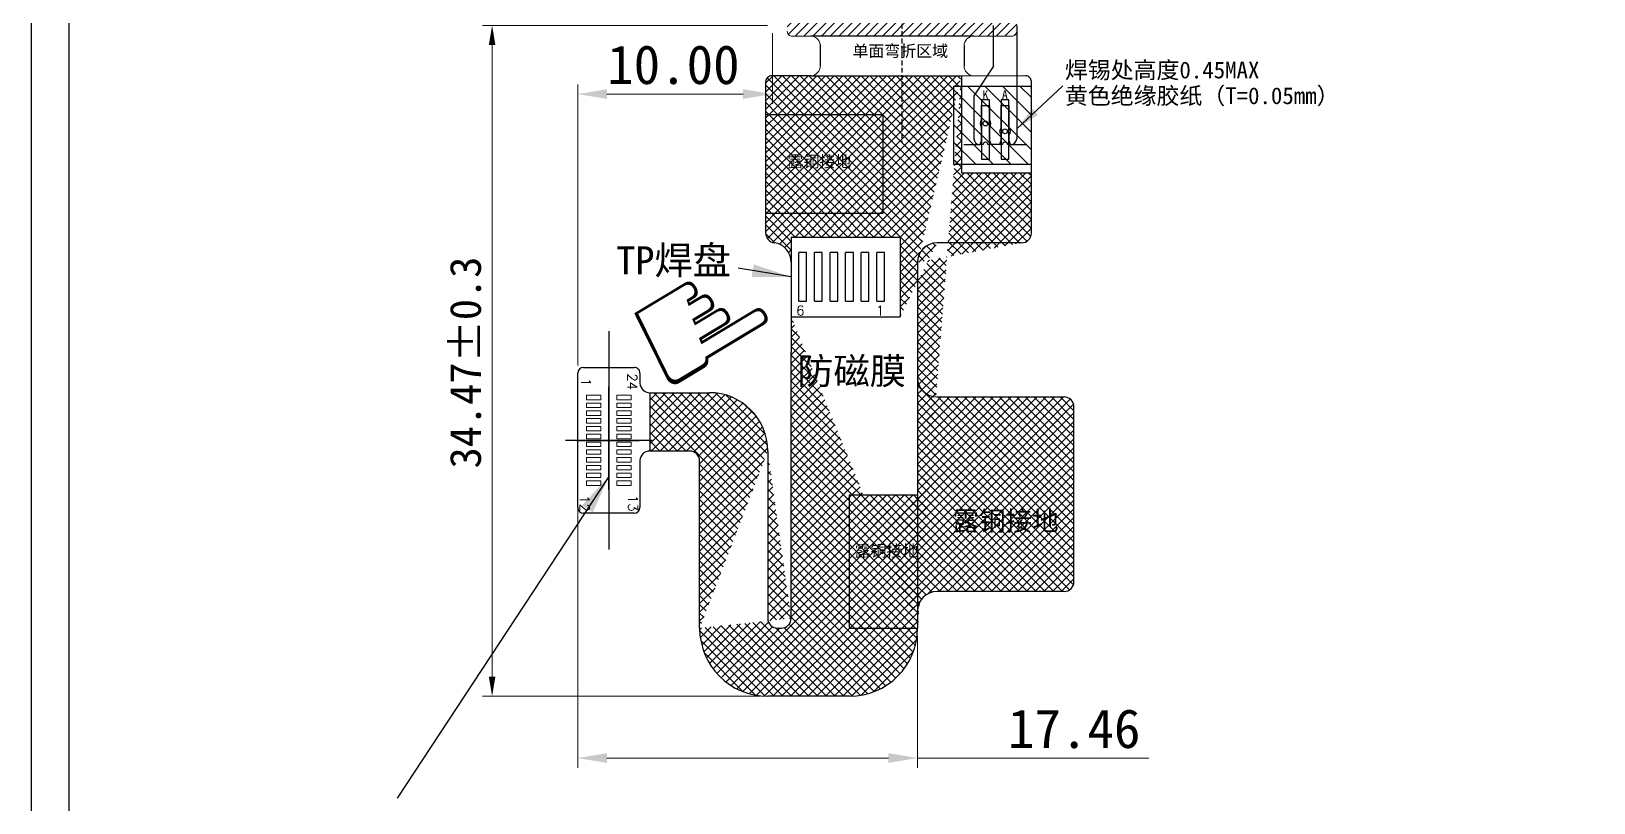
# Model space of a CAD drawing. Header units: millimetres. Extents: x 784 to 1591, y 435 to 646.
# Drawn here: x 1042.7 to 1123, y 489.9 to 529.6 of the extents above; entities that cross this region are included whole.
import ezdxf

# ---------------------------------------------------------------- set-up
doc = ezdxf.new("R2010")
doc.units = ezdxf.units.MM
doc.linetypes.add('CENTER', pattern=[50.800000000000004, 31.75, -6.349999999999999, 6.349999999999999, -6.349999999999999])
doc.linetypes.add('DASHED2', pattern=[0.375, 0.25, -0.125])
for name, color, linetype in [('dim', 3, 'Continuous'), ('DWG', 7, 'Continuous'), ('FPC', 33, 'Continuous'), ('FPC-LED', 30, 'Continuous'), ('FPC-O正面白油层', 7, 'Continuous'), ('FRAME', 154, 'Continuous')]:
    doc.layers.add(name, color=color, linetype=linetype)
doc.styles.get("Standard").update_dxf_attribs({"font": 'txt', "bigfont": 'gbcbig.shx'})
doc.styles.add('宋', font='', dxfattribs={"height": 2})
doc.styles.add('宋体', font='')
doc.styles.add('工程', font='gbenor.shx', dxfattribs={"width": 1.25, "bigfont": 'gbcbig.shx'})
doc.styles.get('宋').set_extended_font_data('SimSun')
doc.styles.get('宋体').set_extended_font_data('SimSun')
doc.dimstyles.get("Standard").update_dxf_attribs({"dimtxt": 0.18, "dimasz": 0.18, "dimexe": 0.18, "dimexo": 0.0625, "dimgap": 0.09, "dimtad": 0, "dimzin": 0, "dimdsep": 46, "dimtxsty": 'Standard', "dimcen": 0, "dimadec": 0, "dimazin": 0, "dimtfac": 1, "dimtofl": 0, "dimtmove": 0, "dimatfit": 3, "dimfxl": 1, "dimtolj": 1, "dimtzin": 0, "dimarcsym": 0})
doc.dimstyles.new('标准', dxfattribs={"dimtxt": 2, "dimasz": 1.8, "dimexe": 0.5, "dimexo": 0.4, "dimgap": 0.1, "dimtad": 1, "dimzin": 1, "dimdsep": 46, "dimtxsty": '工程', "dimblk": 'CLOSEDBLANK', "dimcen": 0.09, "dimclrd": 3, "dimclre": 3, "dimclrt": 3, "dimadec": 0, "dimazin": 0, "dimtfac": 1, "dimtofl": 0, "dimtmove": 0, "dimatfit": 3, "dimldrblk": 'CLOSEDBLANK', "dimfxl": 1, "dimtolj": 1, "dimlwd": 0, "dimlwe": 0, "dimarcsym": 0})
pattern_1 = [(45, (-17.00780998992059, -5.199992110121798), (-0.2245064030267288, 0.2245064030267289), []), (135, (-17.00780998992059, -5.199992110121798), (-0.2245064030267289, -0.2245064030267288), [])]

# ---------------------------------------------------------------- blocks, each defined once
blk = doc.blocks.new('*D177')
at = {"color": 7, "lineweight": 0, "transparency": 16777216}
for p, q in [((1080.5224816526, 529.8950078898782), (1065.873799052694, 529.8950078898782)), ((1066.373799052694, 528.8950078898782), (1066.373799052694, 496.4213500551656)), ((1080.134757604983, 495.4213500551656), (1065.873799052694, 495.4213500551656))]:
    blk.add_line(p, q, dxfattribs=at)
at = {"color": 7, "transparency": 16777216}
for points in [[(1066.207132386027, 528.8950078898782), (1066.540465719361, 528.8950078898782), (1066.373799052694, 529.8950078898782)], [(1066.207132386027, 496.4213500551656), (1066.540465719361, 496.4213500551656), (1066.373799052694, 495.4213500551656)]]:
    blk.add_solid(points, dxfattribs=at)
at = {"layer": 'Defpoints', "color": 0, "transparency": 16777216}
for p in [(1080.9224816526, 529.8950078898782), (1066.373799052694, 495.4213500551656), (1080.534757604983, 495.4213500551656)]:
    blk.add_point(p, dxfattribs=at)
at = {"color": 7, "transparency": 16777216, "insert": (1065.011229220292, 512.5707962395214), "char_height": 1.6, "attachment_point": 5, "rotation": 90, "style": '宋体'}
blk.add_mtext('\\A1;34.47%%P0.3', dxfattribs=at)
blk = doc.blocks.new('_ClosedBlank')
at = {"color": 0, "linetype": 'ByBlock', "lineweight": -2}
for p, q in [((-1, 0.1666666666666666), (0, 0)), ((-1, 0.1666666666666666), (-1, -0.1666666666666666)), ((0, 0), (-1, -0.1666666666666666))]:
    blk.add_line(p, q, dxfattribs=at)
blk = doc.blocks.new('f')
h = blk.add_hatch()
h.set_pattern_fill('ANSI31', color=2, scale=0.2, style=0)
h.set_pattern_definition([(45, (236.848330960669, 0), (-0.4490128060534576, 0.4490128060534577), [])])
h.paths.add_polyline_path([(485.9467499625166, 191.7858586389511), (481.9467499625167, 191.785858638951), (481.9467499625166, 187.785858638951), (485.9467499625166, 187.785858638951)])
at = {"color": 2}
for p, q in [((481.9467499625166, 191.785858638951), (485.9467499625166, 191.785858638951)), ((481.9467499625166, 187.785858638951), (481.9467499625167, 191.785858638951)), ((485.9467499625166, 191.785858638951), (485.9467499625166, 187.785858638951)), ((485.9467499625166, 187.785858638951), (481.9467499625166, 187.785858638951))]:
    blk.add_line(p, q, dxfattribs=at)
blk = doc.blocks.new('*D192')
at = {"color": 7, "lineweight": 0, "transparency": 16777216}
for p, q in [((1070.77108782792, 506.6213205044277), (1070.77108782792, 491.744680197633)), ((1088.2347576046, 498.5213205043077), (1088.2347576046, 491.744680197633)), ((1072.27108782792, 492.244680197633), (1086.7347576046, 492.244680197633)), ((1088.2347576046, 492.244680197633), (1100.12162911298, 492.244680197633))]:
    blk.add_line(p, q, dxfattribs=at)
at = {"color": 7, "transparency": 16777216}
for points in [[(1072.27108782792, 492.494680197633), (1072.27108782792, 491.994680197633), (1070.77108782792, 492.244680197633)], [(1086.7347576046, 492.494680197633), (1086.7347576046, 491.994680197633), (1088.2347576046, 492.244680197633)]]:
    blk.add_solid(points, dxfattribs=at)
at = {"layer": 'Defpoints', "color": 0, "transparency": 16777216}
for p in [(1070.77108782792, 507.0213205044276), (1088.2347576046, 498.9213205043077), (1088.2347576046, 492.244680197633)]:
    blk.add_point(p, dxfattribs=at)
at = {"color": 7, "transparency": 16777216, "insert": (1096.280846990075, 493.744680197633), "char_height": 2, "attachment_point": 5, "style": '宋体'}
blk.add_mtext('\\A1;17.46', dxfattribs=at)
blk = doc.blocks.new('*D193')
at = {"color": 7, "lineweight": 0, "transparency": 16777216}
for p, q in [((1080.772012232151, 529.4950078898783), (1080.772012232151, 525.8661614057341)), ((1070.771088263529, 512.4213206426563), (1070.771088263529, 526.8661614057341)), ((1072.271088263529, 526.3661614057341), (1079.272012232151, 526.3661614057341))]:
    blk.add_line(p, q, dxfattribs=at)
at = {"color": 7, "transparency": 16777216}
for points in [[(1072.271088263529, 526.6161614057341), (1072.271088263529, 526.1161614057341), (1070.771088263529, 526.3661614057341)], [(1079.272012232151, 526.6161614057341), (1079.272012232151, 526.1161614057341), (1080.772012232151, 526.3661614057341)]]:
    blk.add_solid(points, dxfattribs=at)
at = {"layer": 'Defpoints', "color": 0, "transparency": 16777216}
for p in [(1080.772012232151, 529.8950078898782), (1080.772012232151, 526.3661614057341), (1070.771088263529, 512.0213206426563)]:
    blk.add_point(p, dxfattribs=at)
at = {"color": 7, "transparency": 16777216, "insert": (1075.687377303685, 527.8661614057341), "char_height": 2, "attachment_point": 5, "style": '宋体'}
blk.add_mtext('\\A1;10.00', dxfattribs=at)
blk = doc.blocks.new('24PP')
at = {"color": 1, "linetype": 'CENTER'}
for p, q in [((2882.854864394058, 144.1088569521853), (2882.854864394058, 132.883562968108)), ((2885.077635341584, 138.4962099601462), (2880.632093446533, 138.4962099601462))]:
    blk.add_line(p, q, dxfattribs=at)
at = {"layer": 'FPC', "color": 4, "linetype": 'Continuous', "lineweight": 5}
for p, q in [((2881.714864394058, 140.8112099601458), (2882.444864394058, 140.8112099601462)), ((2881.714864394058, 140.5812099601462), (2881.714864394058, 140.8112099601458)), ((2882.444864394058, 140.5812099601462), (2881.714864394058, 140.5812099601462)), ((2882.444864394058, 140.8112099601462), (2882.444864394058, 140.5812099601462)), ((2883.994864394058, 140.8112099601462), (2883.264864394057, 140.8112099601462)), ((2883.264864394057, 140.8112099601462), (2883.264864394057, 140.5812099601462)), ((2883.264864394057, 140.5812099601462), (2883.994864394058, 140.5812099601462)), ((2883.994864394058, 140.5812099601462), (2883.994864394058, 140.8112099601462)), ((2881.714864394058, 140.4112099601462), (2882.444864394058, 140.4112099601462)), ((2881.714864394058, 140.1812099601466), (2881.714864394058, 140.4112099601462)), ((2882.444864394058, 140.1812099601466), (2881.714864394058, 140.1812099601466)), ((2881.714864394058, 140.0112099601465), (2882.444864394058, 140.0112099601465)), ((2881.714864394058, 139.781209960147), (2881.714864394058, 140.0112099601465)), ((2882.444864394058, 139.781209960147), (2881.714864394058, 139.781209960147)), ((2882.444864394058, 140.4112099601462), (2882.444864394058, 140.1812099601466)), ((2882.444864394058, 140.0112099601465), (2882.444864394058, 139.781209960147)), ((2883.994864394058, 140.4112099601462), (2883.264864394057, 140.4112099601462)), ((2883.264864394057, 140.4112099601462), (2883.264864394057, 140.1812099601466)), ((2883.264864394057, 140.1812099601466), (2883.994864394058, 140.1812099601466)), ((2883.994864394058, 140.0112099601465), (2883.264864394058, 140.0112099601465)), ((2883.264864394058, 140.0112099601465), (2883.264864394058, 139.781209960147)), ((2883.264864394058, 139.781209960147), (2883.994864394058, 139.781209960147)), ((2883.994864394058, 140.1812099601466), (2883.994864394058, 140.4112099601462)), ((2883.994864394058, 139.781209960147), (2883.994864394058, 140.0112099601465)), ((2881.714864394058, 139.6112099601469), (2882.444864394058, 139.6112099601469)), ((2881.714864394058, 139.3812099601473), (2881.714864394058, 139.6112099601469)), ((2882.444864394058, 139.3812099601473), (2881.714864394058, 139.3812099601473)), ((2881.714864394058, 138.9812099601459), (2881.714864394058, 139.2112099601472)), ((2881.714864394058, 139.2112099601472), (2882.444864394058, 139.2112099601477)), ((2882.444864394058, 138.9812099601463), (2881.714864394058, 138.9812099601459)), ((2882.444864394058, 139.6112099601469), (2882.444864394058, 139.3812099601473)), ((2882.444864394058, 139.2112099601477), (2882.444864394058, 138.9812099601463)), ((2883.994864394058, 139.6112099601469), (2883.264864394058, 139.6112099601469)), ((2883.264864394058, 139.6112099601469), (2883.264864394058, 139.3812099601473)), ((2883.264864394058, 139.3812099601473), (2883.994864394058, 139.3812099601473)), ((2883.994864394058, 139.2112099601477), (2883.264864394058, 139.2112099601477)), ((2883.264864394058, 139.2112099601477), (2883.264864394058, 138.9812099601463)), ((2883.264864394058, 138.9812099601463), (2883.994864394058, 138.9812099601463)), ((2883.994864394058, 139.3812099601473), (2883.994864394058, 139.6112099601469)), ((2883.994864394058, 138.9812099601463), (2883.994864394058, 139.2112099601477)), ((2881.714864394058, 138.5812099601462), (2881.714864394058, 138.8112099601458)), ((2881.714864394058, 138.8112099601458), (2882.444864394058, 138.8112099601462)), ((2882.444864394058, 138.5812099601467), (2881.714864394058, 138.5812099601462)), ((2881.714864394058, 138.1812099601466), (2881.714864394058, 138.4112099601462)), ((2881.714864394058, 138.4112099601462), (2882.444864394058, 138.4112099601462)), ((2882.444864394058, 138.1812099601466), (2881.714864394058, 138.1812099601466)), ((2882.444864394058, 138.8112099601462), (2882.444864394058, 138.5812099601467)), ((2882.444864394058, 138.4112099601462), (2882.444864394058, 138.1812099601466)), ((2883.994864394058, 138.8112099601462), (2883.264864394058, 138.8112099601462)), ((2883.264864394058, 138.8112099601462), (2883.264864394058, 138.5812099601467)), ((2883.264864394058, 138.5812099601467), (2883.994864394058, 138.5812099601467)), ((2883.994864394058, 138.4112099601462), (2883.264864394058, 138.4112099601462)), ((2883.264864394058, 138.4112099601462), (2883.264864394058, 138.1812099601466)), ((2883.264864394058, 138.1812099601466), (2883.994864394058, 138.1812099601466)), ((2883.994864394058, 138.5812099601467), (2883.994864394058, 138.8112099601462)), ((2883.994864394058, 138.1812099601466), (2883.994864394058, 138.4112099601462)), ((2881.714864394058, 137.781209960147), (2881.714864394058, 138.0112099601465)), ((2881.714864394058, 138.0112099601465), (2882.444864394058, 138.0112099601465)), ((2882.444864394058, 137.781209960147), (2881.714864394058, 137.781209960147)), ((2881.714864394058, 137.3812099601473), (2881.714864394058, 137.6112099601469)), ((2881.714864394058, 137.6112099601469), (2882.444864394058, 137.6112099601469)), ((2882.444864394058, 137.3812099601473), (2881.714864394058, 137.3812099601473)), ((2882.444864394058, 138.0112099601465), (2882.444864394058, 137.781209960147)), ((2882.444864394058, 137.6112099601469), (2882.444864394058, 137.3812099601473)), ((2883.994864394058, 138.0112099601465), (2883.264864394058, 138.0112099601465)), ((2883.264864394058, 138.0112099601465), (2883.264864394058, 137.781209960147)), ((2883.264864394058, 137.781209960147), (2883.994864394058, 137.781209960147)), ((2883.264864394058, 137.6112099601469), (2883.264864394058, 137.3812099601473)), ((2883.994864394058, 137.6112099601469), (2883.264864394058, 137.6112099601469)), ((2883.264864394058, 137.3812099601473), (2883.994864394058, 137.3812099601473)), ((2883.994864394058, 137.781209960147), (2883.994864394058, 138.0112099601465)), ((2883.994864394058, 137.3812099601473), (2883.994864394058, 137.6112099601469)), ((2881.714864394058, 136.9812099601459), (2881.714864394058, 137.2112099601472)), ((2881.714864394058, 137.2112099601472), (2882.444864394058, 137.2112099601472)), ((2882.444864394058, 136.9812099601463), (2881.714864394058, 136.9812099601459)), ((2881.714864394058, 136.5812099601462), (2881.714864394058, 136.8112099601458)), ((2881.714864394058, 136.8112099601458), (2882.444864394058, 136.8112099601462)), ((2882.444864394058, 136.5812099601462), (2881.714864394058, 136.5812099601462)), ((2882.444864394058, 137.2112099601472), (2882.444864394058, 136.9812099601463)), ((2882.444864394058, 136.8112099601462), (2882.444864394058, 136.5812099601462)), ((2883.264864394058, 137.2112099601472), (2883.264864394058, 136.9812099601463)), ((2883.994864394058, 137.2112099601472), (2883.264864394058, 137.2112099601472)), ((2883.264864394058, 136.9812099601463), (2883.994864394058, 136.9812099601463)), ((2883.264864394058, 136.8112099601462), (2883.264864394058, 136.5812099601462)), ((2883.994864394058, 136.8112099601462), (2883.264864394058, 136.8112099601462)), ((2883.264864394058, 136.5812099601462), (2883.994864394058, 136.5812099601462)), ((2883.994864394058, 136.9812099601463), (2883.994864394058, 137.2112099601472)), ((2883.994864394058, 136.5812099601462), (2883.994864394058, 136.8112099601462)), ((2881.714864394058, 136.1812099601466), (2881.714864394058, 136.4112099601462)), ((2881.714864394058, 136.4112099601462), (2882.444864394058, 136.4112099601462)), ((2882.444864394058, 136.1812099601466), (2881.714864394058, 136.1812099601466)), ((2882.444864394058, 136.4112099601462), (2882.444864394058, 136.1812099601466)), ((2883.264864394058, 136.4112099601462), (2883.264864394058, 136.1812099601466)), ((2883.994864394058, 136.4112099601462), (2883.264864394058, 136.4112099601462)), ((2883.264864394058, 136.1812099601466), (2883.994864394058, 136.1812099601466)), ((2883.994864394058, 136.1812099601466), (2883.994864394058, 136.4112099601462))]:
    blk.add_line(p, q, dxfattribs=at)

msp = doc.modelspace()

# ---------------------------------------------------------------- hatches: boundary and pattern name
h = msp.add_hatch()
h.set_pattern_fill('ANSI31', color=30, scale=0.1, style=0)
h.set_pattern_definition([(45, (-17.00780998992059, -5.199992110121798), (-0.2245064030267288, 0.2245064030267289), [])])
edge = h.paths.add_edge_path()
edge.add_line((1081.530178954562, 530.595071594879), (1093.330178954563, 530.595071594879))
edge.add_line((1081.530178954562, 529.5950270011718), (1081.530178954562, 530.595071594879))
edge.add_arc((1081.77546798006, 529.5878933432248), 0.2454848243183959, 178.3428122741059, 261.6792883724786)
edge.add_line((1081.739956697916, 529.3450267624198), (1082.735274952156, 529.3450267384299))
edge.add_line((1091.122690010078, 529.3450268736989), (1082.735196205943, 529.3450267384297))
edge.add_line((1092.122721750053, 529.344992604683), (1093.120307491032, 529.344992604683))
edge.add_line((1091.122689946346, 529.3450268736989), (1093.120321868929, 529.345027001172))
edge.add_arc((1093.084782426832, 529.5878933432248), 0.2454848243183959, 278.3207116275345, 361.6571877258941)
edge.add_line((1093.330178954563, 529.5950270011716), (1093.330178954563, 530.5950715948787))
h = msp.add_hatch()
h.set_pattern_fill('ANSI37', color=5, scale=0.1, angle=180, style=0)
h.set_pattern_definition([(44.99999999999999, (-17.00780998992059, -5.199992110121684), (-0.2245064030267288, 0.2245064030267289), []), (135, (-17.00780998992059, -5.199992110121684), (-0.2245064030267289, -0.2245064030267288), [])])
h.paths.add_polyline_path([(1080.444685128828, 525.319566878553), (1086.444685128828, 525.319566878553), (1086.444685128828, 520.2213205036741), (1080.444685128828, 520.2213205036741)], flags=16)
h.paths.add_polyline_path([(1088.2347576046, 498.9213205043077), (1084.71933787507, 498.9213205043077), (1084.71933787507, 505.75324191407), (1088.2347576046, 505.75324191407)], flags=17)
edge = h.paths.add_edge_path()
edge.add_line((1082.765976805546, 527.3085752044605), (1090.484112227484, 527.3086370715546))
edge.add_line((1082.765976805546, 527.3085752044605), (1080.73475760392, 527.3085752044612))
edge.add_arc((1080.73475760392, 527.0085752044616), 0.3, 89.99999999994789, 180.0000000000391)
edge.add_line((1080.43475760392, 519.2213205036677), (1080.43475760392, 527.0085752044616))
edge.add_arc((1080.928515329067, 519.2158617940842), 0.4937878984461769, 179.3665956732287, 262.9711489085167)
edge.add_arc((1080.734845320565, 517.734790335356), 0.9999122872956046, 359.9955760034253, 442.3421396222792)
edge.add_line((1081.73475760488, 519.0213467856106), (1081.73475760488, 517.7348675427164))
edge.add_line((1081.73475760488, 519.0213467856106), (1087.33479001008, 519.0213467856106))
edge.add_line((1087.33479001008, 519.0213467856106), (1087.33479001008, 514.9213467856107))
edge.add_arc((1089.234828972324, 517.7212491351839), 1.000071370270443, 90.0040888359953, 179.9959111640177)
edge.add_line((1093.580148407089, 518.7213205029075), (1089.23475760358, 518.7213205029076))
edge.add_arc((1093.579921592343, 519.2215473184133), 0.5002268669274116, 270.025979268563, 359.974020731476)
edge.add_line((1094.080148407849, 519.2213205036677), (1094.080178954563, 522.327377500327))
edge.add_line((1090.484112227484, 522.327377500327), (1094.080178954563, 522.327377500327))
edge.add_line((1090.484112227484, 527.3085343695909), (1090.484112227484, 522.327377500327))
edge.add_line((1088.2347576046, 517.7213205039276), (1088.2347576046, 498.9213205043077))
edge.add_line((1081.73475760488, 514.9213467856107), (1087.33479001008, 514.9213467856107))
edge.add_line((1081.73475760488, 514.9213467856107), (1081.73475760488, 513.1001078898782))
edge.add_line((1081.73475760488, 499.4213205025276), (1081.73475760488, 513.1001078898782))
edge.add_arc((1077.5346952862, 508.0212581845076), 3.00003627576, 0.001190190901826245, 89.99880981860179)
edge.add_line((1074.470900034277, 511.0213205028875), (1077.5347576051, 511.0213205028875))
edge.add_line((1074.470900034277, 511.0213205028875), (1074.470900034277, 508.0213205034077))
edge.add_line((1076.53475760358, 508.0213205034077), (1074.470900034277, 508.0213205034077))
edge.add_arc((1076.534873695046, 507.5214365941132), 0.4998839227748116, 359.9866938087497, 450.0133061912113)
edge.add_line((1077.03475760434, 498.9213205043077), (1077.03475760434, 507.5213205026475))
edge.add_line((1080.53475760458, 508.0213205034077), (1080.53475760458, 499.4213205025276))
edge.add_arc((1081.034973370229, 499.4215362699573), 0.5002158121838584, 180.024714458254, 269.9752858315165)
edge.add_arc((1081.234873695586, 499.4212044136011), 0.4998839227736608, 269.9866938087105, 360.0133059037828)
edge.add_arc((1080.53482947642, 498.9213923761477), 3.50004232172, 180.0011765465995, 269.9988234627999)
edge.add_line((1084.734757604361, 495.4213205040676), (1080.53475760458, 495.4213205040676))
edge.add_arc((1084.73468489686, 498.9213932118075), 3.50004232172, 270.0011902246106, 359.9988097849971)
h = msp.add_hatch()
h.set_pattern_fill('ANSI37', color=2, scale=0.1, style=0)
h.set_pattern_definition(pattern_1)
h.paths.add_polyline_path([(1080.444685128828, 525.319566878553), (1086.444685128828, 525.319566878553), (1086.444685128828, 520.2213205036741), (1080.444685128828, 520.2213205036741)])
h = msp.add_hatch()
h.set_pattern_fill('ANSI37', color=2, scale=0.1)
h.set_pattern_definition(pattern_1)
h.paths.add_polyline_path([(1096.266441165881, 510.3015499667208, 0.4142135623730951), (1095.766441165881, 510.8015499667208), (1089.2347576046, 510.8015499667208, -0.4142135623730951), (1088.2347576046, 511.8015499667208), (1088.2347576046, 499.8035946376943, -0.4142135623730951), (1089.2347576046, 500.8035946376943), (1095.766441165881, 500.8035946376943, 0.4142135623730951), (1096.266441165881, 501.3035946376943)], flags=17)
h.paths.add_polyline_path([(1084.73468489686, 495.4213508900875), (1084.73475760436, 495.4213205040676), (1080.53482947642, 495.4213500544276, -0.414213562373095), (1077.0347871547, 498.9213923761477), (1077.03475760434, 498.9213205043077), (1077.0347871547, 498.9213923761477, 0.4142135623730949), (1080.53482947642, 495.4213500544276), (1084.734660270841, 495.4213508901742, 0.4142095388313975), (1088.234727217825, 498.9213205048313), (1084.719337875069, 498.9213205043077), (1084.719337875069, 505.75324191407), (1088.2347576046, 505.75324191407), (1088.2347576046, 511.8015499667208, 0.4142135623730951), (1089.2347576046, 510.8015499667208), (1095.766441165881, 510.8015499667208, -0.4142135623730951), (1096.266441165881, 510.3015499667208), (1096.266441165881, 501.3035946376943, -0.4142135623730951), (1095.766441165881, 500.8035946376943), (1089.2347576046, 500.8035946376943, 0.4142135623730951), (1088.2347576046, 499.8035946376943), (1088.2347576046, 498.9213205048313), (1088.234727217825, 498.9213205048313, -0.4142074780653819)])
h.paths.add_polyline_path([(1084.786167657776, 502.2151917785783), (1088.537853051035, 502.2151917785783), (1088.537853051035, 503.3781131268929), (1084.786167657776, 503.3781131268929)], flags=24)
h.paths.add_polyline_path([(1089.670785436953, 503.297142587002), (1095.923594425717, 503.297142587002), (1095.923594425717, 505.235344834193), (1089.670785436953, 505.235344834193)], flags=24)
h = msp.add_hatch()
h.set_pattern_fill('ANSI37', color=2, scale=0.1)
h.set_pattern_definition(pattern_1)
h.paths.add_polyline_path([(1096.266441165881, 510.3015499667208, 0.4142135623730951), (1095.766441165881, 510.8015499667208), (1089.2347576046, 510.8015499667208, -0.4142135623730951), (1088.2347576046, 511.8015499667208), (1088.2347576046, 499.8035946376943, -0.4142135623730951), (1089.2347576046, 500.8035946376943), (1095.766441165881, 500.8035946376943, 0.4142135623730951), (1096.266441165881, 501.3035946376943)])
h.paths.add_polyline_path([(1084.786167657776, 502.2151917785783), (1088.537853051035, 502.2151917785783), (1088.537853051035, 503.3781131268929), (1084.786167657776, 503.3781131268929)], flags=9)
h.paths.add_polyline_path([(1089.670785436953, 503.297142587002), (1095.923594425717, 503.297142587002), (1095.923594425717, 505.235344834193), (1089.670785436953, 505.235344834193)], flags=24)

# ---------------------------------------------------------------- linework, layer by layer
at = {"color": 1, "linetype": 'DASHED2'}
msp.add_line((1087.430178954562, 570.8426838399445), (1087.430178954563, 523.8992238253313), dxfattribs=at)
at = {"color": 30, "linetype": 'Continuous'}
for p, q in [((1080.43475760392, 519.2213205036677), (1080.43475760392, 527.0085752044616)), ((1094.080178954562, 522.327377500327), (1094.080178954562, 527.008579399895)), ((1094.080148407849, 519.2213205036677), (1094.080178954562, 522.327377500327)), ((1093.580148407089, 518.7213205029075), (1089.23475760358, 518.7213205029076)), ((1088.2347576046, 517.7213205039276), (1088.2347576046, 511.8015499667208)), ((1081.73475760488, 499.4213205025276), (1081.73475760488, 513.1001078898782)), ((1071.07108782736, 512.3213205038477), (1073.67108782928, 512.3213205038477)), ((1070.77108782792, 505.1213205032878), (1070.77108782792, 512.0213205044075)), ((1073.97108782872, 512.0213205044075), (1073.97108782872, 511.5076179784053)), ((1074.470900034276, 511.0213205028875), (1077.5347576051, 511.0213205028875)), ((1073.97108782872, 507.5350230278899), (1073.97108782872, 505.1213205032986)), ((1076.53475760358, 508.0213205034077), (1074.470900034276, 508.0213205034077)), ((1077.03475760434, 498.9213205043077), (1077.03475760434, 507.5213205026475)), ((1080.53475760458, 508.0213205034077), (1080.53475760458, 499.4213205025276)), ((1073.67108782928, 504.8213205038477), (1071.07108782736, 504.8213205038477)), ((1081.03475760534, 498.9213205043077), (1081.23475760412, 498.9213205043077)), ((1084.73475760436, 495.4213205040676), (1080.53475760458, 495.4213205040676))]:
    msp.add_line(p, q, dxfattribs=at)
at = {"color": 30}
for p, q in [((1082.765976805546, 527.3085752044605), (1080.73475760392, 527.3085752044612)), ((1089.2347576046, 510.8015499667208), (1095.766441165881, 510.8015499667208)), ((1096.266441165881, 501.3035946376943), (1096.266441165881, 510.3015499667208))]:
    msp.add_line(p, q, dxfattribs=at)
for p, q in [((1090.484112227484, 527.3085343695909), (1090.484112227484, 522.327377500327)), ((1091.525986205149, 523.9617651184072), (1091.525986205149, 523.7730192575256)), ((1092.925986205149, 523.9617651184072), (1092.925986205149, 523.7730192575256)), ((1090.484112227484, 522.327377500327), (1094.080178954562, 522.327377500327)), ((1088.2347576046, 511.8015499667208), (1088.2347576046, 499.8035946376943)), ((1074.470900034276, 511.0213205028875), (1074.470900034276, 508.0213205034077)), ((1088.2347576046, 505.75324191407), (1084.719337875069, 505.75324191407)), ((1084.719337875069, 505.75324191407), (1084.719337875069, 498.9213205043077)), ((1084.719337875069, 498.9213205043077), (1088.234727217825, 498.9213205048313))]:
    msp.add_line(p, q)
at = {"color": 1}
for p, q in [((1081.73475760488, 519.0213467856106), (1087.334790010079, 519.0213467856106)), ((1081.73475760488, 519.0213467856106), (1081.73475760488, 517.7348675427164)), ((1087.334790010079, 519.0213467856106), (1087.334790010079, 514.9213467856107)), ((1081.73475760488, 517.7347131288224), (1081.73475760488, 514.9213467856107)), ((1081.73475760488, 514.9213467856107), (1087.334790010079, 514.9213467856107))]:
    msp.add_line(p, q, dxfattribs=at)
at = {"color": 1, "linetype": 'Continuous'}
for p, q in [((1082.13475760498, 515.72132050268), (1082.13475760498, 518.2213205018603)), ((1082.53475760508, 518.2213205018603), (1082.13475760498, 518.2213205018603)), ((1082.53475760508, 515.72132050268), (1082.53475760508, 518.2213205018603)), ((1082.93475760518, 515.72132050268), (1082.93475760518, 518.2213205018603)), ((1083.33475760528, 518.2213205018603), (1082.93475760518, 518.2213205018603)), ((1083.33475760528, 515.72132050268), (1083.33475760528, 518.2213205018603)), ((1083.73475760538, 515.72132050268), (1083.73475760538, 518.2213205018603)), ((1084.13475760548, 518.2213205018603), (1083.73475760538, 518.2213205018603)), ((1084.13475760548, 515.72132050268), (1084.13475760548, 518.2213205018603)), ((1084.53475760558, 515.72132050268), (1084.53475760558, 518.2213205018603)), ((1084.93475760568, 518.2213205018603), (1084.53475760558, 518.2213205018603)), ((1084.93475760568, 515.72132050268), (1084.93475760568, 518.2213205018603)), ((1085.33475760578, 515.72132050268), (1085.33475760578, 518.2213205018603)), ((1085.73475760588, 518.2213205018603), (1085.33475760578, 518.2213205018603)), ((1085.73475760588, 515.72132050268), (1085.73475760588, 518.2213205018603)), ((1086.13475760598, 515.72132050268), (1086.13475760598, 518.2213205018603)), ((1086.53475760608, 518.2213205018603), (1086.13475760598, 518.2213205018603)), ((1086.53475760608, 515.72132050268), (1086.53475760608, 518.2213205018603)), ((1082.13475760498, 515.72132050268), (1082.53475760508, 515.72132050268)), ((1082.93475760518, 515.72132050268), (1083.33475760528, 515.72132050268)), ((1083.73475760538, 515.72132050268), (1084.13475760548, 515.72132050268)), ((1084.53475760558, 515.72132050268), (1084.93475760568, 515.72132050268)), ((1085.33475760578, 515.72132050268), (1085.73475760588, 515.72132050268)), ((1086.13475760598, 515.72132050268), (1086.53475760608, 515.72132050268))]:
    msp.add_line(p, q, dxfattribs=at)
at = {"color": 32}
msp.add_line((1081.73475760488, 514.9213467856107), (1081.73475760488, 513.1001078898782), dxfattribs=at)
at = {"color": 7, "linetype": 'Continuous', "ltscale": 0.1}
msp.add_line((1072.37108782832, 506.0299319792483), (1072.37108782832, 511.3200140025527), dxfattribs=at)
at = {"color": 1, "linetype": 'CENTER', "ltscale": 0.1}
msp.add_line((1070.755816545523, 508.5713205038477), (1074.064928253595, 508.5713205038477), dxfattribs=at)
at = {"color": 2}
msp.add_lwpolyline([(1080.444685128828, 525.319566878553), (1086.444685128828, 525.319566878553), (1086.444685128828, 520.2213205036741), (1080.444685128828, 520.2213205036741)], close=True, dxfattribs=at)
msp.add_lwpolyline([(1095.766441165881, 500.8035946376943), (1089.2347576046, 500.8035946376943, 0.4142135623730951), (1088.2347576046, 499.8035946376943), (1088.2347576046, 498.9213205043077)], format="xyb", dxfattribs=at)
at = {"color": 30}
for centre, radius, start, end in [((1080.73475760392, 527.0085752044616), 0.3, 89.99999999994789, 180.0000000000391), ((1093.780178954562, 527.008579399895), 0.3, 359.9999999999609, 90.00000000005213), ((1080.928515329066, 519.2158617940842), 0.4937878984461769, 179.3665956732289, 262.9711489085222), ((1080.734845320565, 517.734790335356), 0.9999122872956046, 359.9955760034241, 82.34213962227977), ((1089.234828972324, 517.7212491351839), 1.000071370270443, 90.00408883599948, 179.9959111640168), ((1093.579921592343, 519.2215473184133), 0.5002268669274116, 270.0259792685686, 359.974020731477), ((1071.071090322755, 512.0213180090125), 0.3000024948455903, 90.00047658144929, 179.9995234186158), ((1073.671198411043, 512.0214310861709), 0.2998894380647538, 359.9788726521492, 90.02112734782477), ((1089.2347576046, 511.8015499667208), 1, 180, 270), ((1095.766441165881, 510.3015499667208), 0.5, 0, 90), ((1076.534873695045, 507.5214365941132), 0.4998839227748116, 359.9866938087513, 90.01330619121286), ((1071.071090318523, 505.121322994451), 0.3000024906135625, 180.0004757731679, 269.999524226806), ((1073.671085333885, 505.1213229986832), 0.3000024948457038, 270.0004765814493, 359.999523420609), ((1095.766441165881, 501.3035946376943), 0.5, 270, 0), ((1081.034973370228, 499.4215362699573), 0.5002158121838584, 180.0247144582527, 269.9752858315127), ((1081.234873695586, 499.4212044136011), 0.4998839227736608, 269.986693808709, 0.01330590378273072)]:
    msp.add_arc(centre, radius, start, end, dxfattribs=at)
at = {"color": 30, "linetype": 'Continuous'}
for centre, radius, start, end in [((1074.470900034276, 511.5213205028875), 0.5, 181.5703902549823, 270.000000000026), ((1077.5346952862, 508.0212581845076), 3.00003627576, 0.001190190901835537, 89.99880981860179), ((1074.470900034276, 507.5213205034077), 0.5, 89.99999999997395, 178.4296097450177), ((1080.53482947642, 498.9213923761477), 3.50004232172, 180.0011765465995, 269.9988234627999), ((1084.73468489686, 498.9213932118075), 3.50004232172, 270.0011902246106, 359.9988097849971)]:
    msp.add_arc(centre, radius, start, end, dxfattribs=at)
at = {"layer": 'DWG', "color": 30, "lineweight": 0}
for p, q in [((1081.739956697916, 529.3450267624198), (1082.735274952156, 529.3450267384299)), ((1091.122689946346, 529.3450268736989), (1093.120321868929, 529.345027001172)), ((1092.122721750053, 529.344992604683), (1093.120307491032, 529.344992604683)), ((1092.12273612795, 529.345027001172), (1093.120321868929, 529.345027001172)), ((1093.780178954562, 527.3085793998949), (1090.484112227484, 527.3085343695909)), ((1091.08684739095, 527.3086370715546), (1093.780178954562, 527.3085793998949))]:
    msp.add_line(p, q, dxfattribs=at)
at = {"layer": 'DWG', "color": 30}
msp.add_line((1091.122690010078, 529.3450268736989), (1082.735196205943, 529.3450267384297), dxfattribs=at)
at = {"layer": 'DWG', "color": 30, "lineweight": 0}
for centre, radius, start, end in [((1081.77546798006, 529.5878933432248), 0.2454848243183959, 178.3428122741057, 261.6792883724786), ((1082.735120065202, 528.8450267624198), 0.5, 8.053034801029764, 89.99999999989578), ((1091.122690010079, 528.8450268736989), 0.5, 90.00000000010422, 179.9999999999935), ((1093.084782426832, 529.5878933432248), 0.2454848243183959, 278.3207116275347, 1.657187725894293), ((1082.727691552372, 527.809613599323), 0.5024989887920518, 274.3751485753828, 359.8820246683748), ((1091.125181310248, 527.8096717453731), 0.5024989887920518, 180.1179753316252, 265.6248514246172)]:
    msp.add_arc(centre, radius, start, end, dxfattribs=at)
at = {"layer": 'FPC', "color": 2}
for p, q in [((1092.130178954563, 527.7930800366282), (1092.130178954563, 529.8950078898782)), ((1093.330178954563, 529.8950078898782), (1093.325985953481, 524.072630669426)), ((1092.130178954563, 527.7930800366283), (1091.125986205149, 526.2730192575258)), ((1091.125986205149, 526.2730192575258), (1091.12598620515, 524.0730192575257)), ((1091.600986205149, 523.7730192575256), (1091.425986205149, 523.7730192575258)), ((1092.600986205149, 523.7730192575258), (1091.850986205149, 523.7730192575256)), ((1093.025986205149, 523.7730192575258), (1092.850986205149, 523.7730192575258))]:
    msp.add_line(p, q, dxfattribs=at)
at = {"layer": 'FPC', "color": 30}
for p, q in [((1083.230189475937, 528.9150715948788), (1083.230189475937, 527.8085789255049)), ((1090.622690010079, 528.845027001172), (1090.622690010079, 527.8069457513244)), ((1082.765976805546, 527.3085752044605), (1090.484112227484, 527.3086370715546))]:
    msp.add_line(p, q, dxfattribs=at)
at = {"layer": 'FPC', "color": 7}
for points in [[(1091.925986205146, 526.0729747240081), (1091.525986205149, 526.0729747240081), (1091.525986205149, 523.0230192575237), (1091.925986205146, 523.0230192575237)], [(1092.925986205149, 526.072974278275), (1092.525986205152, 526.072974278275), (1092.525986205152, 523.0230188117904), (1092.925986205149, 523.0230188117904)]]:
    msp.add_lwpolyline(points, close=True, dxfattribs=at)
at = {"layer": 'FPC', "color": 2}
for points in [[(1091.525986205149, 525.0453808432759), (1091.525986205149, 525.7730192575258), (1091.925986205149, 525.7730192575258), (1091.925986205149, 525.0453808432759)], [(1092.525986205149, 524.6399236305593), (1092.525986205149, 525.7730192575258), (1092.925986205149, 525.7730192575258), (1092.925986205149, 524.6399236305593)], [(1091.525986205149, 523.9617651184072), (1091.525986205149, 524.6678891215121)], [(1091.925986205149, 524.6678891215121), (1091.925986205149, 523.9617651184072)], [(1092.525986205149, 523.9617651184072), (1092.525986205149, 524.2624319087955)], [(1092.925986205149, 524.2624319087955), (1092.925986205149, 523.9617651184072)]]:
    msp.add_lwpolyline(points, dxfattribs=at)
for centre in [(1091.725986205149, 524.856634982394), (1092.725986205149, 524.4511777696774)]:
    msp.add_circle(centre, 0.125, dxfattribs=at)
for centre, radius, start, end in [((1091.725986205149, 524.856634982394), 0.275, 136.6582417726464, 223.3417582272176), ((1091.725986205149, 524.856634982394), 0.275, 316.6582417727824, 43.34175822727759), ((1092.725986205149, 524.4511777696774), 0.275, 136.6582417726464, 223.3417582272176), ((1092.725986205149, 524.4511777696774), 0.275, 316.6582417727824, 43.34175822727759), ((1091.425986205149, 524.0730192575257), 0.3, 180, 270), ((1091.725986205149, 523.7730192575253), 0.275, 136.6582417726464, 179.9999999999218), ((1091.725986205149, 523.7730192575258), 0.125, 359.9999999999479, 180.0000000000521), ((1091.725986205149, 523.7730192575253), 0.275, 5.211020790109826e-11, 43.34175822727759), ((1092.725986205149, 523.7730192575253), 0.275, 136.6582417726464, 179.9999999999218), ((1092.725986205149, 523.7730192575258), 0.125, 359.9999999999479, 180.0000000000521), ((1092.725986205149, 523.7730192575253), 0.275, 5.211020790109826e-11, 43.34175822727759), ((1093.025986205149, 524.0730192575257), 0.3, 270, 0)]:
    msp.add_arc(centre, radius, start, end, dxfattribs=at)
at = {"layer": 'FPC-LED', "color": 7}
for p, q in [((1090.609759405939, 523.7730192575256), (1091.525986205149, 523.7730192575256)), ((1092.925986205149, 523.7730192575256), (1093.842213004459, 523.7730192575256))]:
    msp.add_line(p, q, dxfattribs=at)
at = {"layer": 'FRAME', "color": 7}
for points in [[(1276.362028441645, 590.6745678204512), (1042.694403481644, 590.6745678204512), (1042.694403481644, 434.8961511804511), (1276.362028441645, 434.8961511804511)], [(1274.414798233645, 436.8433813884503), (1044.641633689645, 436.8433813884503), (1044.641633689645, 588.7273376124507), (1274.414798233645, 588.7273376124507)]]:
    msp.add_lwpolyline(points, close=True, dxfattribs=at)

# ---------------------------------------------------------------- block references
at = {"xscale": -1}
msp.add_blockref('f', (1576.026928917079, 334.9741788523793), dxfattribs=at)
msp.add_blockref('24PP', (-1810.483776565738, 370.0751105437015))

# ---------------------------------------------------------------- texts
at = {"color": 6, "attachment_point": 1, "style": '宋体'}
for s, insert, char_height, width in [('{\\fSimSun|b0|i0|c134|p54;单面弯折区域}', (1084.888786228034, 528.8824662462395), 0.6, 5.116809831771544), ('防磁膜', (1082.050240655748, 512.8200607048573), 1.365361704581927, 6.288622316623494)]:
    msp.add_mtext(s, dxfattribs=dict(at, insert=insert, char_height=char_height, width=width))
at = {"layer": 'dim', "color": 7, "style": '宋体'}
for s, p in [('焊锡处高度0.45MAX', (1095.802545268253, 527.172295210284)), ('黄色绝缘胶纸（T=0.05mm）', (1095.802545268253, 525.8507362118446))]:
    msp.add_text(s, height=0.862842536137573, dxfattribs=at).set_placement(p)
at = {"layer": 'dim', "color": 7, "attachment_point": 1, "style": '宋'}
for s, insert, char_height in [('{\\fSimHei|b0|i0|c134|p2;露铜接地}', (1081.548034240951, 523.2073104006718), 0.6), ('{\\fSimHei|b0|i0|c134|p2;TP焊盘}', (1072.755572153497, 518.5431684205881), 1.44), ('{\\fSimHei|b0|i0|c134|p2;露铜接地}', (1090.027527009987, 504.9347830364402), 1), ('{\\fSimHei|b0|i0|c134|p2;露铜接地}', (1085.000212601597, 503.1977760482412), 0.6)]:
    msp.add_mtext(s, dxfattribs=dict(at, insert=insert, char_height=char_height))
at = {"layer": 'dim', "color": 1, "insert": (1082.226504184454, 513.5560883916808), "char_height": 6.687858614396375, "width": 6.704882254505748, "attachment_point": 1, "rotation": 211.05548247332618, "style": '宋体'}
msp.add_mtext('{\\fWingdings|b0|i0|c2|p2;E}', dxfattribs=at)
at = {"layer": 'FPC', "color": 1, "char_height": 0.4999999999999999, "width": 0.3000220747405819, "attachment_point": 3}
for s, insert in [('6', (1082.426089640245, 515.4926331928315)), ('1', (1086.518627360182, 515.4926331928315))]:
    msp.add_mtext(s, dxfattribs=dict(at, insert=insert))
at = {"layer": 'FPC', "color": 1, "char_height": 0.4999999999999999, "width": 0.3000220747405819, "attachment_point": 7, "rotation": 270}
for s, insert in [('1', (1070.950131931421, 511.7727888164336)), ('24', (1073.323616991863, 512.0124541089597)), ('12', (1070.875804851277, 505.7513498777263))]:
    msp.add_mtext(s, dxfattribs=dict(at, insert=insert))
at = {"layer": 'FPC', "color": 7, "insert": (1073.367039054953, 505.7640792089242), "char_height": 0.4999999999999999, "width": 0.3000220747405819, "attachment_point": 7, "rotation": 270}
msp.add_mtext('13', dxfattribs=at)
at = {"layer": 'FPC-O正面白油层', "color": 2, "style": '宋体'}
for s, p in [('K', (1091.562923494085, 526.1126262139834)), ('A', (1092.564398219897, 526.1126262139834))]:
    msp.add_text(s, height=0.4499999999999997, dxfattribs=at).set_placement(p)

# ---------------------------------------------------------------- dimensions: what is measured, and where the dimension line sits
dim = msp.add_linear_dim(base=(1066.373799052694, 495.4213500551656), p1=(1080.9224816526, 529.8950078898782), p2=(1080.534757604983, 495.4213500551656), angle=90, text='<>%%P0.3', dimstyle='标准', override={"dimtxt": 1.6, "dimasz": 1, "dimgap": 0.5, "dimtxsty": '宋体', "dimsah": 1, "dimclrd": 7, "dimclre": 7, "dimclrt": 7})
dim.commit()
dim.dimension.update_dxf_attribs({"geometry": '*D177', "text_midpoint": (1066.373799052694, 512.5707962395214), "dimtype": 160})
for base, p1, p2, picture, middle in [((1080.772012232151, 526.3661614057341), (1070.771088263529, 512.0213206426563), (1080.772012232151, 529.8950078898782), '*D193', (1075.687377303685, 526.3661614057341)), ((1088.2347576046, 492.244680197633), (1070.77108782792, 507.0213205044276), (1088.2347576046, 498.9213205043077), '*D192', (1096.280846990075, 492.244680197633))]:
    dim = msp.add_linear_dim(base=base, p1=p1, p2=p2, dimstyle='标准', override={"dimtxt": 2, "dimasz": 1.5, "dimgap": 0.5, "dimtxsty": '宋体', "dimsah": 1, "dimclrd": 7, "dimclre": 7, "dimclrt": 7})
    dim.commit()
    dim.dimension.update_dxf_attribs({"geometry": picture, "text_midpoint": middle, "dimtype": 160})

# ---------------------------------------------------------------- leaders
at = {"layer": 'dim', "color": 7}
for points, override in [([(1093.326370480416, 524.5735739379152), (1095.694529277067, 526.7867333144393)], {"dimscale": 0.5, "dimtxt": 2.6, "dimasz": 2.6, "dimexe": 0.3, "dimexo": 0.3, "dimzin": 0, "dimtxsty": '宋体', "dimcen": 0, "dimclrd": 7, "dimclrt": 3, "dimtp": 0, "dimtm": 0, "dimtzin": 0}), ([(1081.73475760488, 516.9713467856106), (1079.008941382822, 517.4143968976471)], {"dimscale": 0.5, "dimtxt": 2.6, "dimasz": 4, "dimexe": 0.3, "dimexo": 0.3, "dimgap": 0.09, "dimtad": 0, "dimzin": 0, "dimcen": 0, "dimclrd": 7, "dimclrt": 3, "dimtp": 0, "dimtm": 0, "dimtzin": 0}), ([(1072.37108782832, 506.7213205049875), (1061.499089238945, 490.1804708188228)], {"dimscale": 0.5, "dimtxt": 2.6, "dimasz": 4, "dimexe": 0.3, "dimexo": 0.3, "dimgap": 0.09, "dimtad": 0, "dimzin": 0, "dimcen": 0, "dimclrd": 7, "dimclrt": 3, "dimtp": 0, "dimtm": 0, "dimtzin": 0})]:
    msp.add_leader(points, dimstyle='Standard', override=override, dxfattribs=at)

doc.saveas('drawing.dxf')
